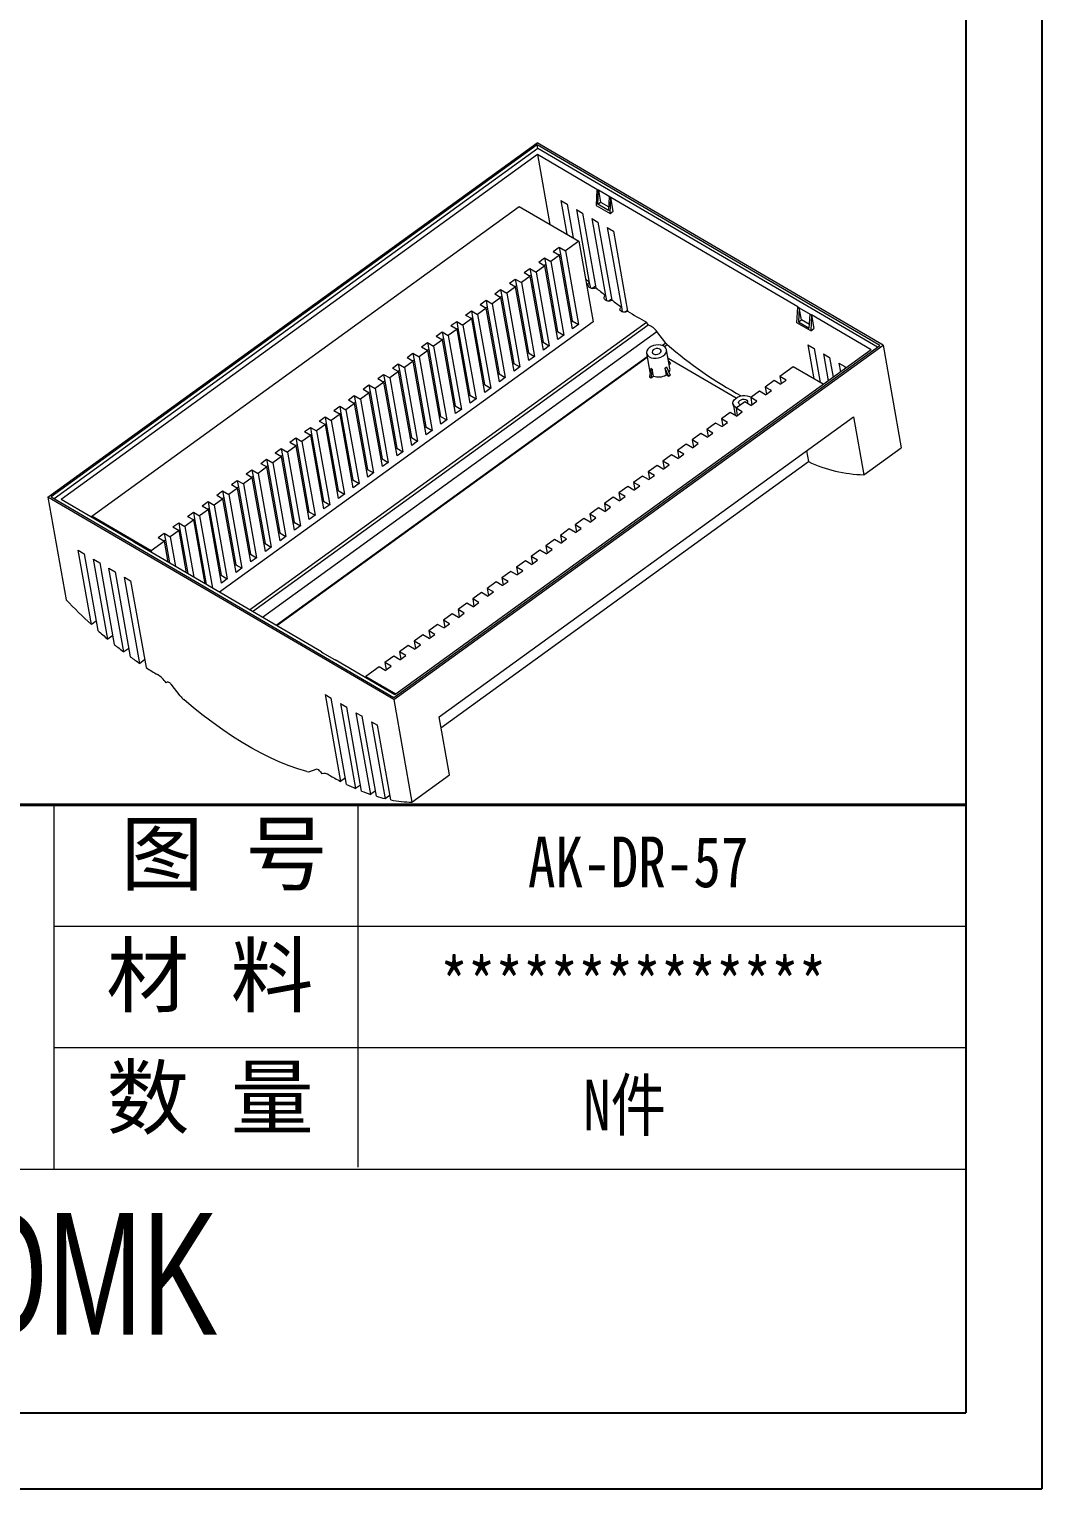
# Model space of a CAD drawing. Header units: inches. Extents: x 1153 to 3231, y 573 to 1137.
# Drawn here: x 2721.6 to 2900.6, y 573 to 831 of the extents above; entities that cross this region are included whole.
import ezdxf

# ---------------------------------------------------------------- set-up
doc = ezdxf.new("R2010")
doc.units = ezdxf.units.IN
doc.layers.add('文字', color=81, linetype='Continuous')
doc.layers.add('粗实线', color=7, linetype='Continuous', lineweight=30)
doc.layers.add('细实线', color=3, linetype='Continuous', lineweight=9)
doc.styles.get("Standard").update_dxf_attribs({"font": 'txt', "bigfont": 'gbcbig.shx'})
doc.styles.add('宋体', font='', dxfattribs={"width": 0.8, "height": 3.5})
doc.styles.add('长仿宋', font='simsun.ttc', dxfattribs={"width": 0.7, "height": 4})
doc.styles.get('宋体').set_extended_font_data('SimSun')

msp = doc.modelspace()

# ---------------------------------------------------------------- linework, layer by layer
for p, q in [((2900.636, 1137.308), (2900.636, 572.957)), ((2887.199, 1123.871), (2887.199, 586.394)), ((2123.136, 586.394), (2887.199, 586.394)), ((2102.483, 572.957), (2900.636, 572.957))]:
    msp.add_line(p, q)
at = {"color": 7, "linetype": 'Continuous', "lineweight": 15}
for p, q in [((2724.918, 748.259), (2811.431, 810.91)), ((2811.416, 810.542), (2725.478, 748.307)), ((2872.011, 775.085), (2811.416, 810.542)), ((2811.524, 809.938), (2811.416, 810.542)), ((2872.572, 775.134), (2811.431, 810.91)), ((2811.524, 809.938), (2725.999, 748.002)), ((2811.48, 808.835), (2727.267, 747.848)), ((2821.989, 802.686), (2811.48, 808.835)), ((2811.48, 808.835), (2813.677, 796.495)), ((2871.598, 774.786), (2811.524, 809.938)), ((2821.989, 802.686), (2821.844, 799.854)), ((2822.262, 802.526), (2821.989, 802.686)), ((2822.135, 800.048), (2822.262, 802.526)), ((2824.172, 801.408), (2822.262, 802.526)), ((2822.262, 802.526), (2822.638, 800.412)), ((2815.611, 800.737), (2816.703, 800.098)), ((2815.611, 800.737), (2816.679, 794.738)), ((2816.703, 800.098), (2817.771, 794.099)), ((2822.135, 800.048), (2822.638, 800.412)), ((2824.046, 798.93), (2822.135, 800.048)), ((2822.638, 800.412), (2824.078, 799.569)), ((2824.172, 801.408), (2824.046, 798.93)), ((2824.445, 801.248), (2824.172, 801.408)), ((2824.301, 798.416), (2824.445, 801.248)), ((2857.472, 781.922), (2824.445, 801.248)), ((2824.875, 798.833), (2824.445, 801.248)), ((2732.653, 744.932), (2808.244, 799.674)), ((2808.244, 799.674), (2818.753, 793.525)), ((2818.341, 799.14), (2819.433, 798.501)), ((2818.341, 799.14), (2820.636, 786.248)), ((2819.433, 798.501), (2821.784, 785.293)), ((2821.071, 797.543), (2822.162, 796.904)), ((2821.071, 797.543), (2823.491, 783.946)), ((2821.844, 799.854), (2824.301, 798.416)), ((2824.301, 798.416), (2824.875, 798.833)), ((2822.162, 796.904), (2824.619, 783.102)), ((2823.8, 795.946), (2824.892, 795.307)), ((2823.8, 795.946), (2826.298, 781.916)), ((2824.892, 795.307), (2827.407, 781.178)), ((2814.269, 791.707), (2815.304, 792.457)), ((2815.304, 792.457), (2816.396, 791.818)), ((2815.304, 792.457), (2815.519, 791.249)), ((2818.753, 793.525), (2816.396, 791.818)), ((2818.753, 793.525), (2821.289, 779.276)), ((2811.683, 789.834), (2812.717, 790.583)), ((2811.683, 789.834), (2812.774, 789.195)), ((2812.717, 790.583), (2813.809, 789.945)), ((2812.717, 790.583), (2812.932, 789.376)), ((2815.361, 791.069), (2813.809, 789.945)), ((2813.809, 789.945), (2816.131, 776.904)), ((2814.269, 791.707), (2815.361, 791.069)), ((2815.311, 791.098), (2815.519, 791.249)), ((2817.683, 778.028), (2815.361, 791.069)), ((2815.519, 791.249), (2817.625, 779.416)), ((2816.396, 791.818), (2818.717, 778.777)), ((2810.188, 787.322), (2808.636, 786.198)), ((2809.096, 787.961), (2810.131, 788.71)), ((2809.096, 787.961), (2810.188, 787.322)), ((2810.131, 788.71), (2811.222, 788.071)), ((2810.131, 788.71), (2810.346, 787.502)), ((2810.346, 787.502), (2810.137, 787.351)), ((2812.509, 774.281), (2810.188, 787.322)), ((2810.346, 787.502), (2812.452, 775.67)), ((2812.774, 789.195), (2811.222, 788.071)), ((2811.222, 788.071), (2813.544, 775.031)), ((2812.932, 789.376), (2812.724, 789.225)), ((2815.096, 776.155), (2812.774, 789.195)), ((2812.932, 789.376), (2815.039, 777.543)), ((2803.922, 784.214), (2804.957, 784.964)), ((2804.957, 784.964), (2806.049, 784.325)), ((2804.957, 784.964), (2805.172, 783.756)), ((2807.601, 785.449), (2806.049, 784.325)), ((2806.509, 786.088), (2807.544, 786.837)), ((2806.509, 786.088), (2807.601, 785.449)), ((2807.544, 786.837), (2808.636, 786.198)), ((2807.544, 786.837), (2807.759, 785.629)), ((2807.759, 785.629), (2807.55, 785.478)), ((2809.922, 772.408), (2807.601, 785.449)), ((2807.759, 785.629), (2809.865, 773.796)), ((2808.636, 786.198), (2810.957, 773.157)), ((2810.515, 785.486), (2810.745, 785.26)), ((2821.081, 785.156), (2821.725, 785.622)), ((2801.336, 782.341), (2802.37, 783.09)), ((2801.336, 782.341), (2802.427, 781.702)), ((2802.37, 783.09), (2803.462, 782.451)), ((2802.37, 783.09), (2802.585, 781.882)), ((2802.585, 781.882), (2802.377, 781.732)), ((2802.585, 781.882), (2804.692, 770.05)), ((2805.014, 783.575), (2803.462, 782.451)), ((2803.462, 782.451), (2805.784, 769.411)), ((2803.922, 784.214), (2805.014, 783.575)), ((2805.172, 783.756), (2804.964, 783.605)), ((2807.336, 770.535), (2805.014, 783.575)), ((2805.172, 783.756), (2807.278, 771.923)), ((2806.049, 784.325), (2808.37, 771.284)), ((2814.014, 782.229), (2814.24, 782.032)), ((2824.013, 782.937), (2824.576, 783.345)), ((2857.328, 779.091), (2857.472, 781.922)), ((2857.472, 781.922), (2857.745, 781.763)), ((2796.162, 778.594), (2797.197, 779.344)), ((2797.197, 779.344), (2798.289, 778.705)), ((2797.197, 779.344), (2797.412, 778.136)), ((2799.841, 779.829), (2798.289, 778.705)), ((2798.749, 780.468), (2799.783, 781.217)), ((2798.749, 780.468), (2799.841, 779.829)), ((2799.783, 781.217), (2800.875, 780.578)), ((2799.783, 781.217), (2799.998, 780.009)), ((2799.998, 780.009), (2799.79, 779.858)), ((2802.162, 766.788), (2799.841, 779.829)), ((2799.998, 780.009), (2802.105, 768.176)), ((2802.427, 781.702), (2800.875, 780.578)), ((2800.875, 780.578), (2803.197, 767.538)), ((2804.749, 768.662), (2802.427, 781.702)), ((2817.441, 779.385), (2817.509, 779.332)), ((2817.625, 779.416), (2817.457, 779.294)), ((2817.625, 779.416), (2818.717, 778.777)), ((2826.92, 780.997), (2827.38, 781.33)), ((2857.745, 781.763), (2857.619, 779.285)), ((2857.619, 779.285), (2858.122, 779.649)), ((2857.745, 781.763), (2859.656, 780.645)), ((2858.122, 779.649), (2857.745, 781.763)), ((2859.562, 778.806), (2858.122, 779.649)), ((2859.529, 778.167), (2859.656, 780.645)), ((2859.656, 780.645), (2859.929, 780.485)), ((2859.929, 780.485), (2859.784, 777.653)), ((2870.438, 774.336), (2859.929, 780.485)), ((2859.929, 780.485), (2860.359, 778.069)), ((2821.289, 779.276), (2755.267, 731.464)), ((2760.574, 728.359), (2830.751, 779.18)), ((2761.084, 728.061), (2831.063, 778.739)), ((2793.575, 776.721), (2794.61, 777.47)), ((2793.575, 776.721), (2794.667, 776.082)), ((2794.61, 777.47), (2795.702, 776.831)), ((2794.61, 777.47), (2794.825, 776.263)), ((2797.254, 777.955), (2795.702, 776.831)), ((2795.702, 776.831), (2798.023, 763.791)), ((2796.162, 778.594), (2797.254, 777.955)), ((2797.412, 778.136), (2797.203, 777.985)), ((2799.575, 764.915), (2797.254, 777.955)), ((2797.412, 778.136), (2799.518, 766.303)), ((2798.289, 778.705), (2800.61, 765.664)), ((2815.039, 777.543), (2814.87, 777.421)), ((2815.039, 777.543), (2816.131, 776.904)), ((2816.131, 776.904), (2815.096, 776.155)), ((2818.717, 778.777), (2817.683, 778.028)), ((2831.063, 778.739), (2830.751, 779.18)), ((2834.186, 775.495), (2832.588, 777.541)), ((2859.784, 777.653), (2857.328, 779.091)), ((2857.619, 779.285), (2859.529, 778.167)), ((2859.784, 777.653), (2860.359, 778.069)), ((2786.059, 712.482), (2872.572, 775.134)), ((2786.074, 712.85), (2872.011, 775.085)), ((2870.438, 774.336), (2786.224, 713.35)), ((2792.08, 774.209), (2790.528, 773.085)), ((2790.989, 774.848), (2792.023, 775.597)), ((2790.989, 774.848), (2792.08, 774.209)), ((2792.023, 775.597), (2793.115, 774.958)), ((2792.023, 775.597), (2792.238, 774.389)), ((2792.238, 774.389), (2792.03, 774.238)), ((2794.402, 761.168), (2792.08, 774.209)), ((2792.238, 774.389), (2794.345, 762.557)), ((2794.667, 776.082), (2793.115, 774.958)), ((2793.115, 774.958), (2795.436, 761.918)), ((2794.825, 776.263), (2794.617, 776.112)), ((2796.989, 763.042), (2794.667, 776.082)), ((2794.825, 776.263), (2796.931, 764.43)), ((2812.452, 775.67), (2812.284, 775.548)), ((2812.452, 775.67), (2813.544, 775.031)), ((2813.544, 775.031), (2812.509, 774.281)), ((2834.899, 771.011), (2834.307, 774.333)), ((2859.284, 775.182), (2860.375, 774.544)), ((2859.284, 775.182), (2860.352, 769.183)), ((2860.375, 774.544), (2861.443, 768.544)), ((2872.572, 775.134), (2875.797, 757.017)), ((2765.365, 725.555), (2830.887, 773.005)), ((2785.815, 771.101), (2786.85, 771.85)), ((2786.85, 771.85), (2787.942, 771.212)), ((2786.85, 771.85), (2787.065, 770.643)), ((2789.494, 772.336), (2787.942, 771.212)), ((2788.402, 772.974), (2789.436, 773.724)), ((2788.402, 772.974), (2789.494, 772.336)), ((2789.436, 773.724), (2790.528, 773.085)), ((2789.436, 773.724), (2789.651, 772.516)), ((2789.651, 772.516), (2789.443, 772.365)), ((2791.815, 759.295), (2789.494, 772.336)), ((2789.651, 772.516), (2791.758, 760.683)), ((2790.528, 773.085), (2792.85, 760.044)), ((2807.278, 771.923), (2807.11, 771.801)), ((2807.278, 771.923), (2808.37, 771.284)), ((2809.865, 773.796), (2809.697, 773.674)), ((2809.865, 773.796), (2810.957, 773.157)), ((2810.957, 773.157), (2809.922, 772.408)), ((2830.763, 773.702), (2831.354, 770.38)), ((2834.569, 772.862), (2846.619, 765.811)), ((2834.67, 772.297), (2834.987, 771.865)), ((2834.774, 771.71), (2834.987, 771.865)), ((2862.013, 773.585), (2863.105, 772.946)), ((2862.013, 773.585), (2862.857, 768.846)), ((2863.105, 772.946), (2863.723, 769.473)), ((2864.743, 771.988), (2865.834, 771.349)), ((2864.743, 771.988), (2865.023, 770.415)), ((2783.228, 769.228), (2784.263, 769.977)), ((2783.228, 769.228), (2784.32, 768.589)), ((2784.263, 769.977), (2785.355, 769.338)), ((2784.263, 769.977), (2784.478, 768.769)), ((2786.907, 770.462), (2785.355, 769.338)), ((2785.355, 769.338), (2787.676, 756.298)), ((2785.815, 771.101), (2786.907, 770.462)), ((2787.065, 770.643), (2786.856, 770.492)), ((2789.228, 757.422), (2786.907, 770.462)), ((2787.065, 770.643), (2789.171, 758.81)), ((2787.942, 771.212), (2790.263, 758.171)), ((2804.692, 770.05), (2804.523, 769.928)), ((2804.692, 770.05), (2805.784, 769.411)), ((2805.784, 769.411), (2804.749, 768.662)), ((2808.37, 771.284), (2807.336, 770.535)), ((2831.49, 771.053), (2831.265, 769.527)), ((2831.265, 769.527), (2831.538, 769.367)), ((2831.762, 770.893), (2831.538, 769.367)), ((2831.538, 769.367), (2831.977, 769.685)), ((2831.977, 769.685), (2831.762, 770.893)), ((2833.988, 771.085), (2834.203, 769.877)), ((2833.988, 771.085), (2834.62, 769.633)), ((2834.203, 769.877), (2834.62, 769.633)), ((2834.276, 771.293), (2834.908, 769.842)), ((2834.62, 769.633), (2834.908, 769.842)), ((2856.693, 771.324), (2854.336, 769.617)), ((2855.428, 768.978), (2854.336, 769.617)), ((2854.336, 769.617), (2854.561, 768.351)), ((2854.393, 768.229), (2855.428, 768.978)), ((2861.995, 768.222), (2856.693, 771.324)), ((2865.834, 771.349), (2865.889, 771.042)), ((2781.733, 766.716), (2780.181, 765.592)), ((2780.642, 767.355), (2781.676, 768.104)), ((2780.642, 767.355), (2781.733, 766.716)), ((2781.676, 768.104), (2782.768, 767.465)), ((2781.676, 768.104), (2781.891, 766.896)), ((2781.891, 766.896), (2781.683, 766.745)), ((2784.055, 753.675), (2781.733, 766.716)), ((2781.891, 766.896), (2783.998, 755.063)), ((2784.32, 768.589), (2782.768, 767.465)), ((2782.768, 767.465), (2785.089, 754.425)), ((2784.478, 768.769), (2784.27, 768.618)), ((2786.642, 755.548), (2784.32, 768.589)), ((2784.478, 768.769), (2786.584, 756.937)), ((2802.105, 768.176), (2801.937, 768.055)), ((2802.105, 768.176), (2803.197, 767.538)), ((2803.197, 767.538), (2802.162, 766.788)), ((2850.715, 766.995), (2849.162, 765.871)), ((2851.806, 766.356), (2850.715, 766.995)), ((2853.301, 768.868), (2851.749, 767.744)), ((2852.841, 767.105), (2851.749, 767.744)), ((2851.749, 767.744), (2851.975, 766.478)), ((2851.806, 766.356), (2852.841, 767.105)), ((2854.393, 768.229), (2853.301, 768.868)), ((2775.468, 763.608), (2776.503, 764.357)), ((2776.503, 764.357), (2777.595, 763.718)), ((2776.503, 764.357), (2776.718, 763.149)), ((2779.147, 764.842), (2777.595, 763.718)), ((2778.055, 765.481), (2779.089, 766.231)), ((2778.055, 765.481), (2779.147, 764.842)), ((2779.089, 766.231), (2780.181, 765.592)), ((2779.089, 766.231), (2779.304, 765.023)), ((2779.304, 765.023), (2779.096, 764.872)), ((2781.468, 751.802), (2779.147, 764.842)), ((2779.304, 765.023), (2781.411, 753.19)), ((2780.181, 765.592), (2782.503, 752.551)), ((2796.931, 764.43), (2796.763, 764.308)), ((2796.931, 764.43), (2798.023, 763.791)), ((2799.518, 766.303), (2799.35, 766.181)), ((2799.518, 766.303), (2800.61, 765.664)), ((2800.61, 765.664), (2799.575, 764.915)), ((2846.048, 764.758), (2846.407, 762.741)), ((2846.668, 764.064), (2846.527, 764.136)), ((2848.128, 765.121), (2846.576, 763.997)), ((2847.668, 763.359), (2846.576, 763.997)), ((2846.576, 763.997), (2846.801, 762.731)), ((2849.22, 764.483), (2848.128, 765.121)), ((2850.254, 765.232), (2849.162, 765.871)), ((2849.162, 765.871), (2849.388, 764.604)), ((2849.22, 764.483), (2850.254, 765.232)), ((2772.881, 761.735), (2773.916, 762.484)), ((2772.881, 761.735), (2773.973, 761.096)), ((2773.916, 762.484), (2775.008, 761.845)), ((2773.916, 762.484), (2774.131, 761.276)), ((2774.131, 761.276), (2773.923, 761.125)), ((2774.131, 761.276), (2776.237, 749.443)), ((2776.56, 762.969), (2775.008, 761.845)), ((2775.008, 761.845), (2777.329, 748.805)), ((2775.468, 763.608), (2776.56, 762.969)), ((2776.718, 763.149), (2776.509, 762.999)), ((2778.881, 749.929), (2776.56, 762.969)), ((2776.718, 763.149), (2778.824, 751.317)), ((2777.595, 763.718), (2779.916, 750.678)), ((2794.067, 709.419), (2867.359, 762.496)), ((2794.345, 762.557), (2794.176, 762.435)), ((2794.345, 762.557), (2795.436, 761.918)), ((2795.436, 761.918), (2794.402, 761.168)), ((2798.023, 763.791), (2796.989, 763.042)), ((2842.954, 761.375), (2841.402, 760.251)), ((2844.046, 760.736), (2842.954, 761.375)), ((2845.541, 763.248), (2843.989, 762.124)), ((2845.081, 761.485), (2843.989, 762.124)), ((2843.989, 762.124), (2844.214, 760.858)), ((2844.046, 760.736), (2845.081, 761.485)), ((2846.633, 762.609), (2845.541, 763.248)), ((2846.633, 762.609), (2847.668, 763.359)), ((2867.359, 762.496), (2869.186, 752.23)), ((2767.708, 757.988), (2768.742, 758.737)), ((2768.742, 758.737), (2769.834, 758.098)), ((2768.742, 758.737), (2768.957, 757.53)), ((2771.386, 759.222), (2769.834, 758.098)), ((2770.294, 759.861), (2771.329, 760.611)), ((2770.294, 759.861), (2771.386, 759.222)), ((2771.329, 760.611), (2772.421, 759.972)), ((2771.329, 760.611), (2771.544, 759.403)), ((2771.544, 759.403), (2771.336, 759.252)), ((2773.708, 746.182), (2771.386, 759.222)), ((2771.544, 759.403), (2773.651, 747.57)), ((2773.973, 761.096), (2772.421, 759.972)), ((2772.421, 759.972), (2774.742, 746.931)), ((2776.295, 748.055), (2773.973, 761.096)), ((2789.171, 758.81), (2789.003, 758.688)), ((2789.171, 758.81), (2790.263, 758.171)), ((2791.758, 760.683), (2791.59, 760.561)), ((2791.758, 760.683), (2792.85, 760.044)), ((2792.85, 760.044), (2791.815, 759.295)), ((2840.368, 759.501), (2838.815, 758.377)), ((2841.459, 758.863), (2840.368, 759.501)), ((2842.494, 759.612), (2841.402, 760.251)), ((2841.402, 760.251), (2841.628, 758.985)), ((2841.459, 758.863), (2842.494, 759.612)), ((2765.121, 756.115), (2766.156, 756.864)), ((2765.121, 756.115), (2766.213, 755.476)), ((2766.156, 756.864), (2767.247, 756.225)), ((2766.156, 756.864), (2766.371, 755.656)), ((2768.8, 757.349), (2767.247, 756.225)), ((2767.247, 756.225), (2769.569, 743.185)), ((2767.708, 757.988), (2768.8, 757.349)), ((2768.957, 757.53), (2768.749, 757.379)), ((2771.121, 744.309), (2768.8, 757.349)), ((2768.957, 757.53), (2771.064, 745.697)), ((2769.834, 758.098), (2772.156, 745.058)), ((2786.584, 756.937), (2786.416, 756.815)), ((2786.584, 756.937), (2787.676, 756.298)), ((2787.676, 756.298), (2786.642, 755.548)), ((2790.263, 758.171), (2789.228, 757.422)), ((2837.781, 757.628), (2836.229, 756.504)), ((2837.321, 755.865), (2836.229, 756.504)), ((2836.229, 756.504), (2836.454, 755.238)), ((2838.873, 756.989), (2837.781, 757.628)), ((2839.907, 757.739), (2838.815, 758.377)), ((2838.815, 758.377), (2839.041, 757.111)), ((2838.873, 756.989), (2839.907, 757.739)), ((2859.02, 756.457), (2859.359, 754.55)), ((2869.186, 752.23), (2875.797, 757.017)), ((2763.626, 753.603), (2762.074, 752.479)), ((2762.534, 754.241), (2763.569, 754.991)), ((2762.534, 754.241), (2763.626, 753.603)), ((2763.569, 754.991), (2764.661, 754.352)), ((2763.569, 754.991), (2763.784, 753.783)), ((2763.784, 753.783), (2763.576, 753.632)), ((2765.948, 740.562), (2763.626, 753.603)), ((2763.784, 753.783), (2765.89, 741.95)), ((2766.213, 755.476), (2764.661, 754.352)), ((2764.661, 754.352), (2766.982, 741.311)), ((2766.371, 755.656), (2766.162, 755.505)), ((2768.534, 742.435), (2766.213, 755.476)), ((2766.371, 755.656), (2768.477, 743.824)), ((2783.998, 755.063), (2783.829, 754.941)), ((2783.998, 755.063), (2785.089, 754.425)), ((2785.089, 754.425), (2784.055, 753.675)), ((2794.407, 707.512), (2859.359, 754.55)), ((2832.607, 753.882), (2831.055, 752.758)), ((2833.699, 753.243), (2832.607, 753.882)), ((2835.194, 755.755), (2833.642, 754.631)), ((2834.734, 753.992), (2833.642, 754.631)), ((2833.642, 754.631), (2833.867, 753.365)), ((2833.699, 753.243), (2834.734, 753.992)), ((2836.286, 755.116), (2835.194, 755.755)), ((2836.286, 755.116), (2837.321, 755.865)), ((2757.361, 750.495), (2758.395, 751.244)), ((2758.395, 751.244), (2759.487, 750.605)), ((2758.395, 751.244), (2758.61, 750.036)), ((2761.039, 751.729), (2759.487, 750.605)), ((2759.947, 752.368), (2760.982, 753.117)), ((2759.947, 752.368), (2761.039, 751.729)), ((2760.982, 753.117), (2762.074, 752.479)), ((2760.982, 753.117), (2761.197, 751.91)), ((2761.197, 751.91), (2760.989, 751.759)), ((2763.361, 738.689), (2761.039, 751.729)), ((2761.197, 751.91), (2763.304, 740.077)), ((2762.074, 752.479), (2764.395, 739.438)), ((2778.824, 751.317), (2778.656, 751.195)), ((2778.824, 751.317), (2779.916, 750.678)), ((2781.411, 753.19), (2781.243, 753.068)), ((2781.411, 753.19), (2782.503, 752.551)), ((2782.503, 752.551), (2781.468, 751.802)), ((2830.021, 752.008), (2828.468, 750.884)), ((2831.112, 751.369), (2830.021, 752.008)), ((2832.147, 752.119), (2831.055, 752.758)), ((2831.055, 752.758), (2831.281, 751.491)), ((2831.112, 751.369), (2832.147, 752.119)), ((2754.774, 748.622), (2755.809, 749.371)), ((2754.774, 748.622), (2755.866, 747.983)), ((2755.809, 749.371), (2756.9, 748.732)), ((2755.809, 749.371), (2756.024, 748.163)), ((2758.453, 749.856), (2756.9, 748.732)), ((2756.9, 748.732), (2759.222, 735.692)), ((2757.361, 750.495), (2758.453, 749.856)), ((2758.61, 750.036), (2758.402, 749.885)), ((2760.774, 736.815), (2758.453, 749.856)), ((2758.61, 750.036), (2760.717, 738.204)), ((2759.487, 750.605), (2761.809, 737.565)), ((2776.237, 749.443), (2776.069, 749.322)), ((2776.237, 749.443), (2777.329, 748.805)), ((2777.329, 748.805), (2776.295, 748.055)), ((2779.916, 750.678), (2778.881, 749.929)), ((2827.434, 750.135), (2825.882, 749.011)), ((2826.974, 748.372), (2825.882, 749.011)), ((2825.882, 749.011), (2826.107, 747.745)), ((2825.939, 747.623), (2826.974, 748.372)), ((2828.526, 749.496), (2827.434, 750.135)), ((2829.56, 750.245), (2828.468, 750.884)), ((2828.468, 750.884), (2828.694, 749.618)), ((2828.526, 749.496), (2829.56, 750.245)), ((2786.059, 712.482), (2724.918, 748.259)), ((2724.918, 748.259), (2728.143, 730.142)), ((2725.478, 748.307), (2786.074, 712.85)), ((2737.776, 741.699), (2727.267, 747.848)), ((2753.279, 746.109), (2751.727, 744.985)), ((2752.187, 746.748), (2753.222, 747.498)), ((2752.187, 746.748), (2753.279, 746.109)), ((2753.222, 747.498), (2754.314, 746.859)), ((2753.222, 747.498), (2753.437, 746.29)), ((2753.437, 746.29), (2753.229, 746.139)), ((2755.6, 733.069), (2753.279, 746.109)), ((2753.437, 746.29), (2755.543, 734.457)), ((2755.866, 747.983), (2754.314, 746.859)), ((2754.314, 746.859), (2756.635, 733.818)), ((2756.024, 748.163), (2755.815, 748.012)), ((2758.187, 734.942), (2755.866, 747.983)), ((2756.024, 748.163), (2758.13, 736.33)), ((2773.651, 747.57), (2773.482, 747.448)), ((2773.651, 747.57), (2774.742, 746.931)), ((2774.742, 746.931), (2773.708, 746.182)), ((2822.26, 746.388), (2820.708, 745.264)), ((2823.352, 745.75), (2822.26, 746.388)), ((2824.847, 748.262), (2823.295, 747.138)), ((2824.387, 746.499), (2823.295, 747.138)), ((2823.295, 747.138), (2823.52, 745.871)), ((2823.352, 745.75), (2824.387, 746.499)), ((2825.939, 747.623), (2824.847, 748.262)), ((2743.162, 738.783), (2732.653, 744.932)), ((2732.653, 744.932), (2732.7, 744.669)), ((2747.014, 743.002), (2748.048, 743.751)), ((2748.048, 743.751), (2749.14, 743.112)), ((2748.048, 743.751), (2748.263, 742.543)), ((2750.692, 744.236), (2749.14, 743.112)), ((2749.6, 744.875), (2750.635, 745.624)), ((2749.6, 744.875), (2750.692, 744.236)), ((2750.635, 745.624), (2751.727, 744.985)), ((2750.635, 745.624), (2750.85, 744.416)), ((2750.85, 744.416), (2750.642, 744.266)), ((2752.698, 732.967), (2750.692, 744.236)), ((2750.85, 744.416), (2752.91, 732.843)), ((2751.727, 744.985), (2754.002, 732.204)), ((2768.477, 743.824), (2768.309, 743.702)), ((2768.477, 743.824), (2769.569, 743.185)), ((2769.569, 743.185), (2768.534, 742.435)), ((2771.064, 745.697), (2770.896, 745.575)), ((2771.064, 745.697), (2772.156, 745.058)), ((2772.156, 745.058), (2771.121, 744.309)), ((2819.674, 744.515), (2818.121, 743.391)), ((2819.213, 742.752), (2818.121, 743.391)), ((2818.121, 743.391), (2818.347, 742.125)), ((2820.765, 743.876), (2819.674, 744.515)), ((2821.8, 744.626), (2820.708, 745.264)), ((2820.708, 745.264), (2820.934, 743.998)), ((2820.765, 743.876), (2821.8, 744.626)), ((2738.049, 741.54), (2737.776, 741.699)), ((2739.959, 740.422), (2738.049, 741.54)), ((2744.427, 741.128), (2745.462, 741.878)), ((2744.427, 741.128), (2745.519, 740.489)), ((2745.462, 741.878), (2746.553, 741.239)), ((2745.462, 741.878), (2745.677, 740.67)), ((2745.677, 740.67), (2745.468, 740.519)), ((2745.677, 740.67), (2746.391, 736.658)), ((2748.106, 742.363), (2746.553, 741.239)), ((2746.553, 741.239), (2747.483, 736.019)), ((2747.014, 743.002), (2748.106, 742.363)), ((2748.263, 742.543), (2748.055, 742.392)), ((2749.439, 734.875), (2748.106, 742.363)), ((2748.263, 742.543), (2749.651, 734.751)), ((2749.14, 743.112), (2750.742, 734.112)), ((2765.89, 741.95), (2765.722, 741.828)), ((2765.89, 741.95), (2766.982, 741.311)), ((2766.982, 741.311), (2765.948, 740.562)), ((2814.5, 740.768), (2812.948, 739.644)), ((2815.592, 740.13), (2814.5, 740.768)), ((2817.087, 742.642), (2815.535, 741.518)), ((2816.627, 740.879), (2815.535, 741.518)), ((2815.535, 741.518), (2815.76, 740.252)), ((2815.592, 740.13), (2816.627, 740.879)), ((2818.179, 742.003), (2817.087, 742.642)), ((2818.179, 742.003), (2819.213, 742.752)), ((2730.249, 738.918), (2731.34, 738.279)), ((2732.596, 725.732), (2730.249, 738.918)), ((2731.34, 738.279), (2733.762, 724.675)), ((2740.232, 740.262), (2739.959, 740.422)), ((2773.259, 720.936), (2740.232, 740.262)), ((2745.519, 740.489), (2743.162, 738.783)), ((2743.162, 738.783), (2743.209, 738.52)), ((2746.179, 736.782), (2745.519, 740.489)), ((2760.717, 738.204), (2760.549, 738.082)), ((2760.717, 738.204), (2761.809, 737.565)), ((2763.304, 740.077), (2763.135, 739.955)), ((2763.304, 740.077), (2764.395, 739.438)), ((2764.395, 739.438), (2763.361, 738.689)), ((2811.913, 738.895), (2810.361, 737.771)), ((2813.005, 738.256), (2811.913, 738.895)), ((2814.04, 739.006), (2812.948, 739.644)), ((2812.948, 739.644), (2813.173, 738.378)), ((2813.005, 738.256), (2814.04, 739.006)), ((2732.978, 737.321), (2734.07, 736.682)), ((2735.496, 723.176), (2732.978, 737.321)), ((2734.07, 736.682), (2736.642, 722.233)), ((2735.708, 735.724), (2736.799, 735.085)), ((2738.347, 720.899), (2735.708, 735.724)), ((2758.13, 736.33), (2757.962, 736.208)), ((2758.13, 736.33), (2759.222, 735.692)), ((2759.222, 735.692), (2758.187, 734.942)), ((2761.809, 737.565), (2760.774, 736.815)), ((2809.326, 737.022), (2807.774, 735.898)), ((2808.866, 735.259), (2807.774, 735.898)), ((2807.774, 735.898), (2808, 734.632)), ((2810.418, 736.383), (2809.326, 737.022)), ((2811.453, 737.132), (2810.361, 737.771)), ((2810.361, 737.771), (2810.587, 736.505)), ((2810.418, 736.383), (2811.453, 737.132)), ((2736.799, 735.085), (2739.474, 720.062)), ((2738.437, 734.127), (2739.529, 733.488)), ((2741.151, 718.884), (2738.437, 734.127)), ((2739.529, 733.488), (2742.26, 718.149)), ((2755.543, 734.457), (2755.375, 734.335)), ((2755.543, 734.457), (2756.635, 733.818)), ((2756.635, 733.818), (2755.6, 733.069)), ((2804.153, 733.275), (2802.601, 732.151)), ((2805.245, 732.636), (2804.153, 733.275)), ((2806.74, 735.149), (2805.188, 734.025)), ((2806.279, 733.386), (2805.188, 734.025)), ((2805.188, 734.025), (2805.413, 732.758)), ((2805.245, 732.636), (2806.279, 733.386)), ((2807.832, 734.51), (2806.74, 735.149)), ((2807.832, 734.51), (2808.866, 735.259)), ((2801.566, 731.402), (2800.014, 730.278)), ((2801.106, 729.639), (2800.014, 730.278)), ((2800.014, 730.278), (2800.24, 729.012)), ((2802.658, 730.763), (2801.566, 731.402)), ((2803.693, 731.512), (2802.601, 732.151)), ((2802.601, 732.151), (2802.826, 730.885)), ((2802.658, 730.763), (2803.693, 731.512)), ((2798.979, 729.529), (2797.427, 728.405)), ((2798.519, 727.766), (2797.427, 728.405)), ((2797.427, 728.405), (2797.653, 727.138)), ((2797.485, 727.017), (2798.519, 727.766)), ((2800.071, 728.89), (2798.979, 729.529)), ((2800.071, 728.89), (2801.106, 729.639)), ((2733.462, 726.359), (2732.596, 725.732)), ((2793.806, 725.782), (2792.254, 724.658)), ((2794.898, 725.143), (2793.806, 725.782)), ((2796.393, 727.655), (2794.841, 726.531)), ((2795.932, 725.893), (2794.841, 726.531)), ((2794.841, 726.531), (2795.066, 725.265)), ((2794.898, 725.143), (2795.932, 725.893)), ((2797.485, 727.017), (2796.393, 727.655)), ((2736.363, 723.804), (2735.496, 723.176)), ((2791.219, 723.909), (2789.667, 722.785)), ((2790.759, 722.146), (2789.667, 722.785)), ((2789.667, 722.785), (2789.893, 721.519)), ((2792.311, 723.27), (2791.219, 723.909)), ((2793.346, 724.019), (2792.254, 724.658)), ((2792.254, 724.658), (2792.479, 723.392)), ((2792.311, 723.27), (2793.346, 724.019)), ((2739.213, 721.526), (2738.347, 720.899)), ((2773.259, 720.936), (2773.532, 720.776)), ((2773.532, 720.776), (2775.443, 719.658)), ((2786.046, 720.162), (2784.494, 719.038)), ((2787.138, 719.523), (2786.046, 720.162)), ((2788.632, 722.035), (2787.08, 720.912)), ((2788.172, 720.273), (2787.08, 720.912)), ((2787.08, 720.912), (2787.306, 719.645)), ((2787.138, 719.523), (2788.172, 720.273)), ((2789.724, 721.397), (2788.632, 722.035)), ((2789.724, 721.397), (2790.759, 722.146)), ((2742.017, 719.511), (2741.151, 718.884)), ((2775.443, 719.658), (2775.716, 719.499)), ((2786.224, 713.35), (2775.716, 719.499)), ((2783.459, 718.289), (2781.102, 716.582)), ((2784.551, 717.65), (2783.459, 718.289)), ((2785.585, 718.399), (2784.494, 719.038)), ((2784.494, 719.038), (2784.719, 717.772)), ((2784.551, 717.65), (2785.585, 718.399)), ((2745.98, 715.573), (2745.822, 715.47)), ((2748.302, 713.142), (2746.703, 715.187)), ((2781.102, 716.582), (2786.404, 713.48)), ((2781.102, 716.582), (2781.149, 716.32)), ((2773.921, 713.364), (2775.013, 712.725)), ((2773.921, 713.364), (2776.651, 698.025)), ((2777.726, 697.482), (2775.013, 712.725)), ((2786.059, 712.482), (2789.284, 694.366)), ((2776.65, 711.766), (2777.742, 711.128)), ((2776.65, 711.766), (2779.325, 696.743)), ((2780.381, 696.302), (2777.742, 711.128)), ((2779.38, 710.169), (2780.472, 709.53)), ((2779.38, 710.169), (2781.952, 695.72)), ((2782.99, 695.385), (2780.472, 709.53)), ((2782.109, 708.572), (2783.201, 707.933)), ((2782.109, 708.572), (2784.531, 694.967)), ((2785.549, 694.747), (2783.201, 707.933)), ((2795.895, 699.153), (2794.067, 709.419)), ((2771.194, 699.747), (2772.351, 700.179)), ((2773.089, 699.71), (2773.326, 699.376)), ((2777.518, 698.652), (2776.651, 698.025)), ((2780.191, 697.371), (2779.325, 696.743)), ((2789.284, 694.366), (2795.895, 699.153)), ((2782.818, 696.347), (2781.952, 695.72)), ((2785.398, 695.595), (2784.531, 694.967))]:
    msp.add_line(p, q, dxfattribs=at)
at = {"color": 8, "linetype": 'Continuous', "lineweight": 15}
for p, q in [((2820.636, 786.248), (2820.815, 785.24)), ((2823.491, 783.946), (2823.658, 783.009)), ((2826.298, 781.916), (2826.453, 781.045)), ((2762.842, 727.032), (2832.588, 777.541)), ((2834.186, 775.495), (2833.593, 775.065)), ((2833.899, 774.91), (2834.399, 775.271)), ((2830.871, 773.094), (2765.289, 725.6))]:
    msp.add_line(p, q, dxfattribs=at)
at = {"color": 7, "linetype": 'Continuous', "lineweight": 15, "flags": 128}
for points in [[(2831.242, 773.08), (2831.588, 772.931), (2831.993, 772.85), (2832.433, 772.842), (2832.879, 772.908), (2833.304, 773.044), (2833.68, 773.241), (2833.984, 773.487), (2834.197, 773.766), (2834.306, 774.06), (2834.303, 774.352), (2834.19, 774.623), (2833.972, 774.856), (2833.664, 775.036), (2833.285, 775.153), (2832.86, 775.197), (2832.413, 775.168), (2831.974, 775.066), (2831.571, 774.899), (2831.228, 774.676), (2830.967, 774.411), (2830.805, 774.122), (2830.751, 773.826), (2830.81, 773.543), (2830.977, 773.289), (2831.242, 773.08)], [(2831.96, 773.601), (2832.196, 773.514), (2832.478, 773.494), (2832.768, 773.546), (2833.026, 773.661), (2833.217, 773.824), (2833.317, 774.013), (2833.311, 774.203), (2833.2, 774.368), (2833, 774.485), (2832.736, 774.539), (2832.446, 774.523), (2832.167, 774.438), (2831.938, 774.297), (2831.79, 774.118), (2831.743, 773.925), (2831.802, 773.744), (2831.96, 773.601)], [(2831.354, 770.38), (2831.361, 770.348), (2831.377, 770.287)], [(2846.527, 764.136), (2846.262, 764.345), (2846.095, 764.598), (2846.037, 764.882), (2846.09, 765.178), (2846.253, 765.467), (2846.513, 765.732), (2846.856, 765.955), (2847.26, 766.122), (2847.698, 766.224), (2848.145, 766.253), (2848.571, 766.208), (2848.95, 766.092), (2849.239, 765.926)], [(2847.396, 764.591), (2847.246, 764.657), (2847.087, 764.8), (2847.028, 764.981), (2847.075, 765.173), (2847.224, 765.353), (2847.453, 765.494), (2847.731, 765.579), (2848.022, 765.595), (2848.285, 765.541), (2848.486, 765.424), (2848.596, 765.259), (2848.602, 765.069), (2848.515, 764.895)], [(2849.377, 764.665), (2849.269, 764.543), (2849.212, 764.487)], [(2745.98, 715.573), (2746.045, 715.599), (2746.122, 715.602), (2746.211, 715.582), (2746.307, 715.54), (2746.408, 715.477), (2746.51, 715.395), (2746.609, 715.298), (2746.703, 715.187)], [(2770.676, 699.75), (2769.125, 700.226), (2767.542, 700.791), (2765.931, 701.444), (2764.294, 702.184), (2762.635, 703.009), (2760.957, 703.918), (2759.262, 704.909), (2757.555, 705.981), (2755.838, 707.132), (2754.115, 708.358), (2752.388, 709.658), (2750.662, 711.03), (2748.938, 712.47)]]:
    msp.add_lwpolyline(points, dxfattribs=at)
at = {"color": 7, "linetype": 'Continuous', "lineweight": 15}
for centre, radius, start, end in [((2870.622, 845.168), 77.267, 229.0113, 229.68967), ((2866.327, 839.962), 70.518, 230.82774, 232.59484), ((2861.33, 833.277), 62.171, 233.80941, 235.7032), ((2855.362, 824.167), 51.279, 236.96483, 241.31794), ((2829.801, 775.564), 3.416, 35.34341, 68.32793), ((2835.424, 776.455), 1.566, 217.80215, 229.11049), ((2881.269, 828.866), 71.199, 228.82917, 241.68434), ((2832.321, 772.16), 1.385, 233.1112, 246.22104), ((2832.893, 772.069), 2.553, 248.99505, 300.88362), ((2832.99, 772.766), 1.955, 300.70382, 311.11949), ((2834, 770.887), 0.907, 320.76791, 7.89906), ((2869.973, 777.533), 25.315, 245.21239, 268.21973), ((2794.436, 792.618), 91.093, 223.30196, 227.24494), ((2787.172, 784.718), 80.36, 228.34617, 229.98023), ((2782.009, 778.443), 72.234, 231.09277, 232.80981), ((2777.031, 771.735), 63.88, 233.98965, 235.82785), ((2772.132, 764.315), 54.988, 237.09445, 239.57683), ((2741.344, 712.198), 5.546, 36.15277, 57.94244), ((2752.013, 716.021), 4.697, 217.80215, 229.11049), ((2770.941, 700.547), 0.839, 251.6422, 287.57681), ((2772.336, 699.34), 0.839, 26.17182, 88.94012), ((2773.741, 697.914), 1.52, 53.28082, 105.84244), ((2799.225, 741.198), 48.719, 239.70587, 242.39691), ((2795.517, 733.895), 40.527, 243.96013, 246.44982), ((2792.807, 727.402), 33.49, 248.22135, 251.08784), ((2790.877, 721.422), 27.205, 253.14643, 256.5107), ((2789.397, 713.987), 19.622, 258.68828, 269.66965)]:
    msp.add_arc(centre, radius, start, end, dxfattribs=at)
for points, knots in [([(2821.784, 785.293), (2821.707, 785.238), (2821.616, 785.195), (2821.416, 785.141), (2821.308, 785.13), (2820.99, 785.147), (2820.783, 785.226), (2820.56, 785.412), (2820.502, 785.484), (2820.421, 785.64), (2820.399, 785.723), (2820.398, 785.89), (2820.418, 785.973), (2820.499, 786.124), (2820.56, 786.192), (2820.636, 786.248)], [0, 0, 0, 0, 0.125, 0.125, 0.25, 0.25, 0.5, 0.5, 0.625, 0.625, 0.75, 0.75, 0.875, 0.875, 1, 1, 1, 1]), ([(2824.619, 783.102), (2824.543, 783.047), (2824.453, 783.003), (2824.256, 782.943), (2824.15, 782.928), (2823.834, 782.929), (2823.628, 782.992), (2823.406, 783.158), (2823.349, 783.224), (2823.27, 783.368), (2823.25, 783.446), (2823.251, 783.602), (2823.273, 783.68), (2823.354, 783.824), (2823.416, 783.891), (2823.491, 783.946)], [0, 0, 0, 0, 0.125, 0.125, 0.25, 0.25, 0.5, 0.5, 0.625, 0.625, 0.75, 0.75, 0.875, 0.875, 1, 1, 1, 1]), ([(2827.407, 781.178), (2827.331, 781.123), (2827.242, 781.078), (2827.047, 781.014), (2826.942, 780.994), (2826.734, 780.984), (2826.629, 780.994), (2826.439, 781.04), (2826.351, 781.077), (2826.206, 781.174), (2826.148, 781.233), (2826.072, 781.365), (2826.052, 781.436), (2826.057, 781.658), (2826.145, 781.806), (2826.298, 781.916)], [0, 0, 0, 0, 0.125, 0.125, 0.25, 0.25, 0.375, 0.375, 0.5, 0.5, 0.625, 0.625, 0.75, 0.75, 1, 1, 1, 1])]:
    msp.add_open_spline(points, degree=3, knots=knots, dxfattribs=at)
at = {"layer": '粗实线', "color": 7, "lineweight": 40}
msp.add_line((2887.199, 693.889), (2564.713, 693.889), dxfattribs=at)
at = {"layer": '细实线', "color": 7}
for p, q in [((2725.956, 693.889), (2725.956, 629.392)), ((2779.704, 693.889), (2779.704, 629.844)), ((2887.199, 672.39), (2725.956, 672.39)), ((2887.199, 650.891), (2725.956, 650.891)), ((2887.199, 629.392), (2403.47, 629.392))]:
    msp.add_line(p, q, dxfattribs=at)

# ---------------------------------------------------------------- texts
at = {"layer": '文字', "color": 0, "char_height": 8.06216, "width": 93.20759, "attachment_point": 1, "style": '宋体'}
for s, insert in [('{\\H1.111x;AK-DR-57}', (2809.785, 688.273)), ('{\\H1.111x;**************}', (2794.277, 666.774)), ('{\\H1.111x;N件}', (2819.537, 645.275))]:
    msp.add_mtext(s, dxfattribs=dict(at, insert=insert))
at = {"layer": '粗实线', "insert": (2683.482, 621.694), "char_height": 21.49908, "width": 241.09096, "attachment_point": 1, "style": '长仿宋'}
msp.add_mtext('{\\fSTXinwei|b0|i0|c134|p2;SZOMK}', dxfattribs=at)
at = {"layer": '细实线', "color": 7, "char_height": 10.74954, "attachment_point": 1}
for s, insert, width in [('{\\fSimSun|b0|i0|c134|p54;图 号}', (2737.777, 690.625), 53.74771), ('{\\fSimSun|b0|i0|c134|p54;材 料   }', (2735.228, 669.126), 53.74771), ('{\\fSimSun|b0|i0|c134|p54;数 量}', (2735.281, 647.521), 48.56779)]:
    msp.add_mtext(s, dxfattribs=dict(at, insert=insert, width=width))

doc.saveas('drawing.dxf')
